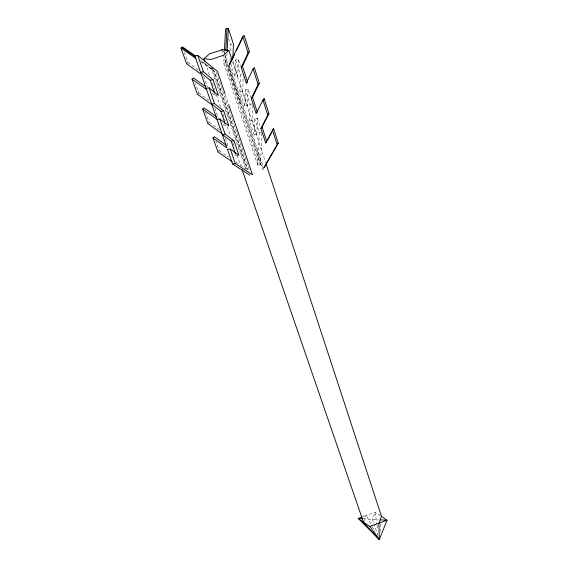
<?xml version="1.0" encoding="UTF-8"?>
<svg xmlns="http://www.w3.org/2000/svg" width="568" height="568" viewBox="0 0 568 568"><rect width="100%" height="100%" fill="white"/><g stroke="black" fill="none" stroke-linecap="round" stroke-linejoin="round"><path stroke-width="0.43" stroke-dasharray="2.84 2.13" d="M256.85 134.353L257.403 118.187L254.72 118.57L254.159 134.715L256.85 134.353L252.206 120.175L252.717 105.605M248.067 89.339L247.485 105.74L244.758 106.145L245.355 89.772L248.067 89.339L250.687 97.426M254.159 134.715L249.501 120.558L250.076 104.299L245.355 89.772M238.39 59.434L237.772 76.062L235.017 76.524L235.635 59.917L238.39 59.434L240.562 66.136M244.758 106.145L239.93 91.469L240.541 74.983L235.635 59.917M247.485 105.74L242.671 91.036L243.239 75.395M230.004 61.301L230.104 58.66M230.409 50.737L230.644 44.574L228.506 37.985M261.905 133.118L260.442 164.926L257.765 165.245L259.285 132.593L254.72 118.57M257.765 165.245L223.756 63.169L224.083 57.027M224.268 53.513L224.403 50.886M225.574 55.018L225.162 62.927L259.107 165.082M260.442 164.926L226.561 62.679L227.022 53.889M380.042 531.84L380.766 524.079M363.804 521.665L366.204 515.353L375.107 512.357L381.49 516.319M263.183 169.058L262.622 169.768L228.393 66.378L229.678 65.142L263.19 166.672M217.998 152.039L219.22 150.676L216.003 141.595M207.909 123.682L209.18 122.361L205.453 111.861M197.884 93.848L198.764 93.003L195.385 83.475M245.49 168.256L211.658 69.268L212.318 68.65L200.653 60.584M186.581 63.758L187.958 62.544L184.16 51.823M363.009 516.582L366.204 515.353L371.941 525.961M230.644 44.574L232.028 44.318M223.756 63.169L226.561 62.679M240.541 74.983L241.904 74.749M239.93 91.469L242.671 91.036M250.076 104.299L252.1 103.994M249.501 120.558L252.206 120.175M259.285 132.593L261.28 132.323M237.559 155.476L236.181 155.646L232.83 153.239M363.208 518.74L378.494 519.734M219.22 150.676L228.741 157.187M236.068 162.192L246.32 169.2M200.965 61.869L211.658 69.268M209.18 122.361L219.738 129.916M198.764 93.003L208.811 100.224M187.958 62.544L198.417 70.084M223.281 124.207L226.064 126.337L225.489 124.662M200.98 60.883L214.619 71.824L248.081 170.088M210.593 67.194L213.994 69.935M212.205 93.188L215.57 95.9L214.711 93.429M372.345 526.721L375.214 532.024M203.72 76.311L207.348 86.741M214.825 108.211L218.233 118.002M225.283 138.265L228.187 146.601M205.375 62.977L209.698 75.551M212.297 83.091L214.605 89.801M216.337 94.828L220.377 106.564M222.976 114.111L225.283 120.821M227.306 126.685L230.48 135.908M232.788 142.611L234.52 147.644M237.119 155.192L240.584 165.245M212.318 68.65L246.64 169.228M216.323 72.413L249.735 170.805M213.547 69.708L247.499 169.363M225.375 94.7L228.762 104.718M377.954 535.546L372.509 519.344L375.107 512.357L376.946 524.271M221.641 49.792L223.025 53.967M223.302 54.805L239.376 103.241L240.754 103.035L224.985 55.387M229.039 65.76L262.629 167.382M223.6 51.205L224.708 54.549M230.793 63.701L235.017 76.524M232.781 60.812L237.772 76.062M232.738 62.189L265.575 162.455M257.403 118.187L260.343 127.275M377.081 525.123L377.734 529.383"/><path stroke-width="0.85" d="M232.88 58.17L233.42 44.063L228.35 28.4L225.56 28.94L224.452 50.005M225.801 50.63L226.951 28.67M227.157 51.255L228.35 28.4M379.474 537.875L379.31 539.6L358.223 518.414L362.214 516.887M266.129 164.138L381.49 516.319L378.92 523.398L379.31 539.6L363.534 522.368L358.223 518.414L362.377 518.69M249.302 51.581L242.5 66.257L247.549 81.898L246.313 83.177L241.244 67.507L248.046 52.81L249.302 51.581L244.162 35.28L242.877 36.473L229.16 64.802M246.313 83.177L253.122 68.827L254.35 67.571L259.299 83.262L252.49 97.242L251.283 98.548L256.161 113.628L262.97 99.961L264.156 98.647L268.92 113.749L262.111 127.083L260.953 128.439L265.654 142.973L266.79 141.588L262.111 127.083M229.799 64.184L234.371 54.748M236.281 50.815L242.38 38.233M251.283 98.548L258.092 84.54L259.299 83.262M263.019 100.919L264.156 98.647M260.953 128.439L267.762 115.084L268.92 113.749M265.654 142.973L273.591 128.567L278.185 143.122L264.177 167.588M267.592 140.055L271.192 133.168M271.994 131.634L273.591 128.567M263.495 168.242L278.185 143.122M232.319 161.823L217.998 152.039L213 137.988L214.242 136.647L226.092 145.103M222.017 133.771L207.909 123.682L202.719 109.113L204.019 107.821L216.813 116.987M241.244 67.507L242.5 66.257M231.907 59.661L228.869 50.396L223.65 55.252L211.047 59.491L203.926 58.781L204.792 61.294M202.719 109.113L216.976 119.323L211.836 104.604L197.444 94.274L192.062 79.158L193.411 77.915L205.836 86.854M203.926 58.781L209.301 53.939L223.046 49.537M225.198 123.824L220.867 111.264L211.63 104.022L201.264 74.337L186.581 63.758L181 48.06L182.406 46.881L195.506 55.948M242.025 169.441L363.534 522.368L369.875 526.444L387 520.288L381.49 516.319M225.091 93.869L217.459 71.334L197.763 55.43L194.845 55.955L200.554 72.292L210.167 80.237L214.427 92.598M200.554 72.292L203.443 71.795L213.021 79.761L218.403 95.452L209.017 87.848L206.141 88.317M210.167 80.237L213.021 79.761M211.63 104.022L214.484 103.582L223.685 110.838L228.869 125.94L219.844 119.017L217.011 119.429L226.973 147.964L213 137.988M220.867 111.264L223.685 110.838M249.799 175.129L232.546 163.939L227.47 149.377L230.267 149.022L238.943 155.305L233.952 140.757L225.106 134.162L222.287 134.545L231.169 141.127L235.621 154.034M231.169 141.127L233.952 140.757M232.546 163.939L235.329 163.605L252.504 174.823L228.762 104.718M380.205 519.848L387 520.288L379.31 539.6L369.875 526.444M221.641 49.792L228.869 50.396M181.703 47.471L195.555 57.056M181 48.06L195.974 58.419M192.062 79.158L206.596 89.616M197.763 55.43L203.443 71.795M209.017 87.848L214.484 103.582M219.844 119.017L225.106 134.162M230.267 149.022L235.329 163.605M252.49 97.242L257.347 112.301M242.877 36.473L248.046 52.81M253.122 68.827L258.092 84.54M262.97 99.961L267.762 115.084M272.455 129.937L277.07 144.506"/></g></svg>
